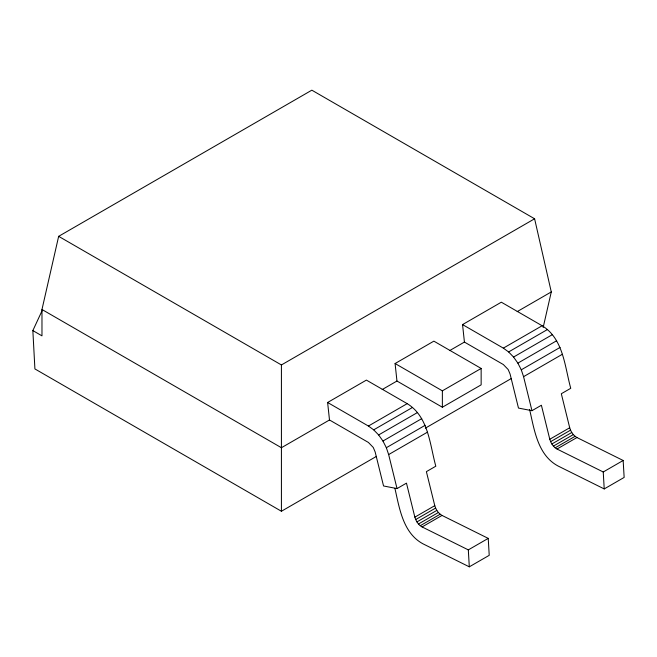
<?xml version="1.0" encoding="UTF-8"?>
<svg xmlns="http://www.w3.org/2000/svg" width="657" height="657" viewBox="0 0 657 657"><rect width="100%" height="100%" fill="white"/><g stroke="black" fill="none" stroke-linecap="round" stroke-linejoin="round"><path stroke-width="0.99" d="M42.352 310.12L32.85 330.586L41.974 335.858L41.974 309.488L58.654 236.339L311.837 90.173L534.601 218.781L551.28 291.93L543.158 327.514M58.654 236.339L281.418 364.955L534.601 218.781M488.233 538.387L468.31 549.884L422.098 526.939C418.419 524.902 415.963 521.149 414.854 517.158L406.469 483.141L397.033 488.586L383.548 485.975L375.155 451.959L373.258 447.442L368.413 442.448L329.494 419.979L327.621 402.486L366.401 380.099L407.192 403.653C428.619 416.669 429.818 444.649 435.813 466.199L426.385 471.644L434.778 505.66C435.887 509.643 438.342 513.404 442.013 515.433L488.233 538.387L489.219 555.329L469.303 566.827L423.083 543.881C402.987 533.131 399.456 508.247 394.898 488.307M395.087 363.535L433.866 341.147L481.146 368.446L481.146 384.854L442.366 407.241L396.959 381.027L395.087 363.535L442.366 390.833L481.146 368.446M623.156 460.483L603.241 471.989L557.021 449.035C553.35 447.006 550.894 443.245 549.786 439.262L541.393 405.246L531.965 410.691L518.48 408.071L510.087 374.055L508.19 369.546L503.344 364.545L464.425 342.075L462.553 324.591L501.332 302.195L542.124 325.749C563.55 338.774 564.749 366.754 570.744 388.295L561.316 393.74L569.709 427.756C570.81 431.748 573.265 435.501 576.945 437.537L623.156 460.483L624.15 477.425L604.226 488.931L558.015 465.977C537.59 455.038 534.305 429.629 529.583 409.434M329.494 419.979L281.418 447.729L41.974 309.488M382.185 389.56L396.959 381.027M449.643 350.608L464.425 342.075M517.19 311.615L551.28 291.93M327.621 402.486L368.413 426.04L407.192 403.653M462.553 324.591L503.344 348.136L542.124 325.749M368.413 426.04L373.693 429.85L412.465 407.463M503.344 348.136L508.617 351.947L547.396 329.559M373.693 429.85L378.637 434.95L417.417 412.563M508.617 351.947L513.56 357.055L552.34 334.659M378.637 434.95L382.949 441.028L421.728 418.64M513.56 357.055L517.872 363.132L556.651 340.745M397.033 488.586L388.648 454.57L386.349 447.713L425.128 425.317M531.965 410.691L523.572 376.666L521.28 369.809L560.06 347.422M32.85 330.586L34.911 368.93L281.418 511.253L376.469 456.369M425.334 428.159L511.499 378.416M388.648 454.57L427.42 432.183M523.572 376.666L562.351 354.279M414.854 517.158L434.778 505.66M549.786 439.262L569.709 427.756M415.676 519.572L435.599 508.075M550.607 441.676L570.522 430.171M416.908 521.913L436.823 510.407M551.831 444.009L571.754 432.511M418.46 524.007L438.375 512.509M553.383 446.111L573.306 434.606M420.234 525.723L440.149 514.226M555.157 447.828L575.08 436.322M422.098 526.939L442.013 515.433M557.021 449.035L576.945 437.537M517.872 363.132L521.28 369.809M382.949 441.028L386.349 447.713M603.241 471.989L604.226 488.931M468.31 549.884L469.303 566.827M442.366 390.833L442.366 407.241M281.418 364.955L281.418 511.253"/></g></svg>
